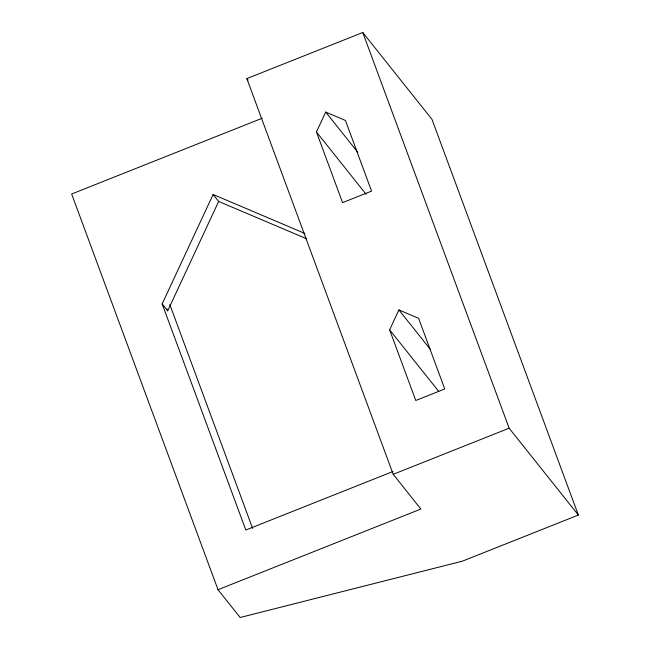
<?xml version="1.0" encoding="UTF-8"?>
<svg xmlns="http://www.w3.org/2000/svg" width="650" height="650" viewBox="0 0 650 650"><rect width="100%" height="100%" fill="white"/><g stroke="black" fill="none" stroke-linecap="round" stroke-linejoin="round"><path stroke-width="0.97" d="M392.949 471.518L245.814 530.026L162.167 303.908L213.119 194.488L304.882 233.447M162.167 303.908L167.7 310.854L218.652 201.435L213.119 194.488M316.444 131.974L325.715 112.076L345.434 120.445L371.572 191.108L342.582 202.629L316.444 131.974L366.153 194.342M389.634 329.826L398.897 309.928L418.616 318.297L444.754 388.96L415.773 400.489L389.634 329.826L438.718 391.406M218.018 589.704L420.899 509.039L393.209 474.305L246.838 78.593L362.765 32.5L431.982 119.348L578.354 515.052L462.426 561.153L240.167 617.5L218.018 589.704L71.646 194.001L262.251 118.211M393.209 474.305L509.145 428.204L578.354 515.052M218.652 201.435L306.719 238.818M325.715 112.076L357.801 152.344M246.838 78.593L248.097 80.178M398.897 309.928L430.357 349.408M362.765 32.5L509.145 428.204M169.821 304.558L252.606 528.352M167.001 308.961L167.7 310.854"/></g></svg>
